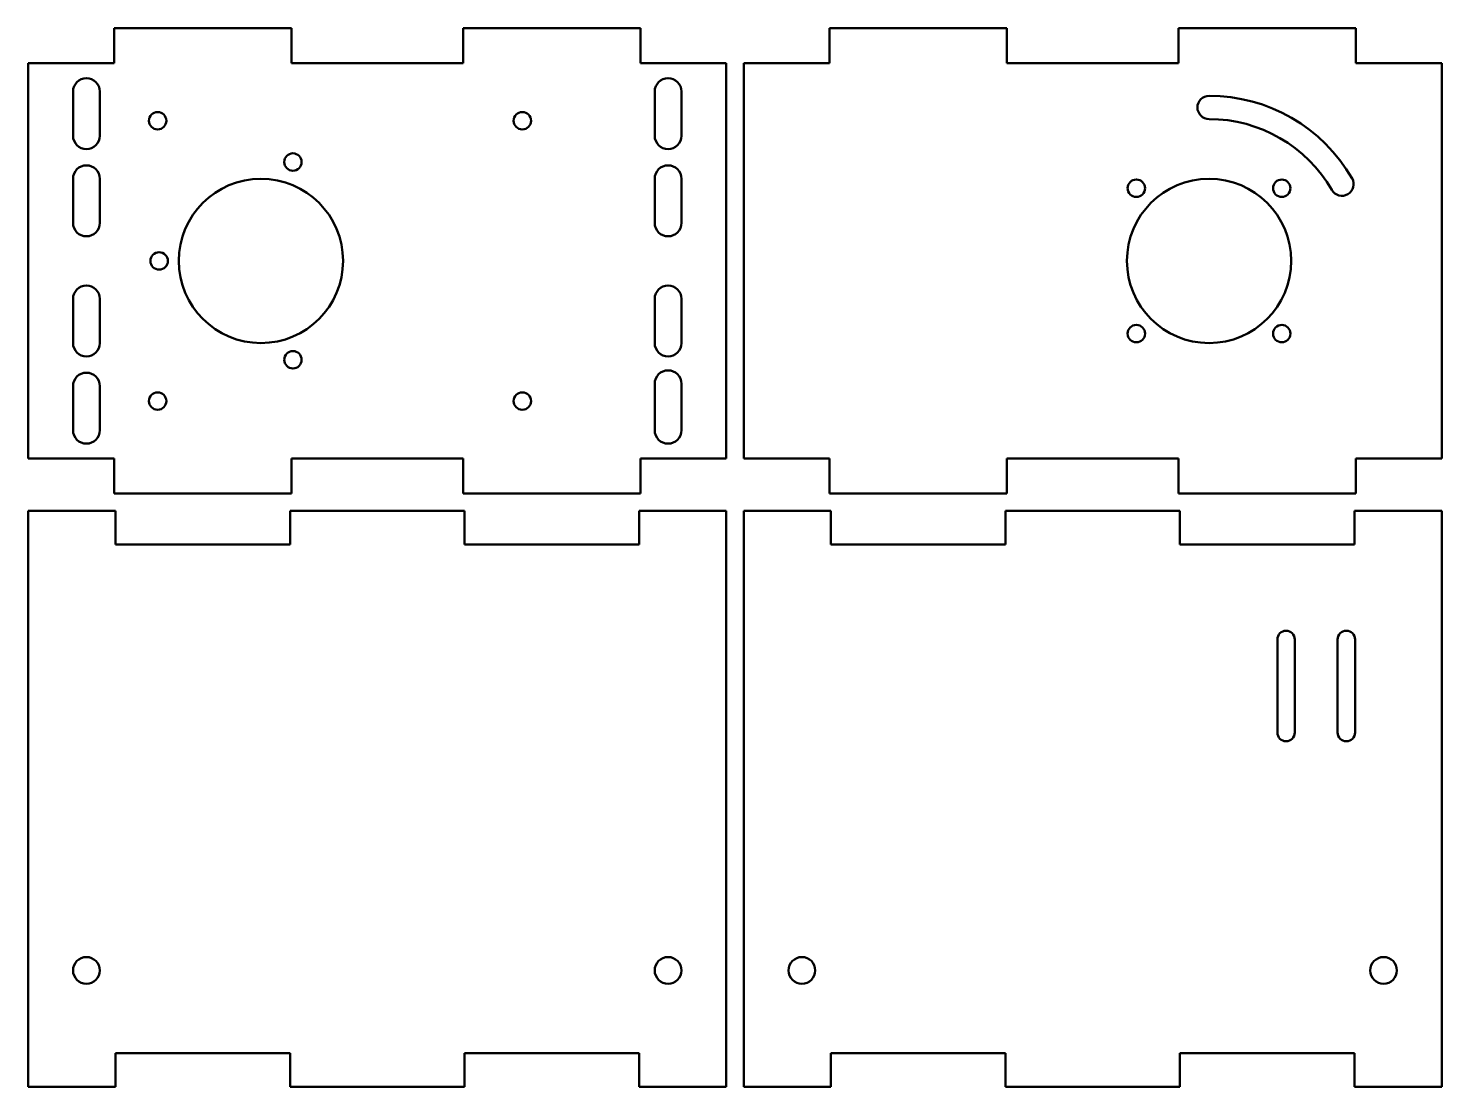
# Model space of a CAD drawing. Header units: millimetres. Extents: x 17 to 260, y 18 to 200.
import ezdxf

# ---------------------------------------------------------------- set-up
doc = ezdxf.new("R2010")
doc.units = ezdxf.units.MM
doc.layers.add('Visible (ANSI)', color=7, linetype='Continuous', lineweight=50)

msp = doc.modelspace()

# ---------------------------------------------------------------- linework, layer by layer
at = {"layer": 'Visible (ANSI)'}
for p, q in [((32.13, 200.38), (32.13, 194.38)), ((62.63, 200.38), (32.13, 200.38)), ((62.63, 194.38), (62.63, 200.38)), ((92.13, 200.38), (92.13, 194.38)), ((122.63, 200.38), (92.13, 200.38)), ((122.63, 194.38), (122.63, 200.38)), ((155.13, 200.38), (155.13, 194.38)), ((185.63, 200.38), (155.13, 200.38)), ((185.63, 194.38), (185.63, 200.38)), ((215.13, 200.38), (215.13, 194.38)), ((245.63, 200.38), (215.13, 200.38)), ((245.63, 194.38), (245.63, 200.38)), ((32.13, 194.38), (17.38, 194.38)), ((17.38, 194.38), (17.38, 126.38)), ((92.13, 194.38), (62.63, 194.38)), ((137.38, 194.38), (122.63, 194.38)), ((137.38, 126.38), (137.38, 194.38)), ((155.13, 194.38), (140.38, 194.38)), ((140.38, 194.38), (140.38, 126.38)), ((215.13, 194.38), (185.63, 194.38)), ((260.38, 194.38), (245.63, 194.38)), ((260.38, 126.38), (260.38, 194.38)), ((25.08, 181.91), (25.08, 189.51)), ((29.68, 189.51), (29.68, 181.91)), ((125.08, 181.91), (125.08, 189.51)), ((129.68, 189.51), (129.68, 181.91)), ((25.08, 166.91), (25.08, 174.51)), ((29.68, 174.51), (29.68, 166.91)), ((125.08, 166.91), (125.08, 174.51)), ((129.68, 174.51), (129.68, 166.91)), ((25.08, 146.26), (25.08, 153.86)), ((29.68, 153.86), (29.68, 146.26)), ((125.08, 146.26), (125.08, 153.86)), ((129.68, 153.86), (129.68, 146.26)), ((25.08, 131.26), (25.08, 138.86)), ((29.68, 138.86), (29.68, 131.26)), ((125.08, 131.26), (125.08, 139.26)), ((129.68, 139.26), (129.68, 131.26)), ((17.38, 126.38), (32.13, 126.38)), ((32.13, 126.38), (32.13, 120.38)), ((62.63, 126.38), (92.13, 126.38)), ((62.63, 120.38), (62.63, 126.38)), ((92.13, 126.38), (92.13, 120.38)), ((122.63, 120.38), (122.63, 126.38)), ((122.63, 126.38), (137.38, 126.38)), ((140.38, 126.38), (155.13, 126.38)), ((155.13, 126.38), (155.13, 120.38)), ((185.63, 126.38), (215.13, 126.38)), ((185.63, 120.38), (185.63, 126.38)), ((215.13, 126.38), (215.13, 120.38)), ((245.63, 120.38), (245.63, 126.38)), ((245.63, 126.38), (260.38, 126.38)), ((32.13, 120.38), (62.63, 120.38)), ((92.13, 120.38), (122.63, 120.38)), ((155.13, 120.38), (185.63, 120.38)), ((215.13, 120.38), (245.63, 120.38)), ((32.38, 117.38), (17.38, 117.38)), ((17.38, 117.38), (17.38, 18.38)), ((32.38, 111.63), (32.38, 117.38)), ((62.38, 117.38), (62.38, 111.63)), ((92.38, 117.38), (62.38, 117.38)), ((92.38, 111.63), (92.38, 117.38)), ((122.38, 117.38), (122.38, 111.63)), ((137.38, 117.38), (122.38, 117.38)), ((137.38, 18.38), (137.38, 117.38)), ((155.38, 117.38), (140.38, 117.38)), ((140.38, 117.38), (140.38, 18.38)), ((155.38, 111.63), (155.38, 117.38)), ((185.38, 117.38), (185.38, 111.63)), ((215.38, 117.38), (185.38, 117.38)), ((215.38, 111.63), (215.38, 117.38)), ((245.38, 117.38), (245.38, 111.63)), ((260.38, 117.38), (245.38, 117.38)), ((260.38, 18.38), (260.38, 117.38)), ((62.38, 111.63), (32.38, 111.63)), ((122.38, 111.63), (92.38, 111.63)), ((185.38, 111.63), (155.38, 111.63)), ((245.38, 111.63), (215.38, 111.63)), ((232.12, 79.29), (232.12, 95.29)), ((235.12, 95.29), (235.12, 79.29)), ((242.48, 79.29), (242.48, 95.29)), ((245.48, 95.29), (245.48, 79.29)), ((32.38, 24.13), (62.38, 24.13)), ((32.38, 18.38), (32.38, 24.13)), ((62.38, 24.13), (62.38, 18.38)), ((92.38, 24.13), (122.38, 24.13)), ((92.38, 18.38), (92.38, 24.13)), ((122.38, 24.13), (122.38, 18.38)), ((155.38, 24.13), (185.38, 24.13)), ((155.38, 18.38), (155.38, 24.13)), ((185.38, 24.13), (185.38, 18.38)), ((215.38, 24.13), (245.38, 24.13)), ((215.38, 18.38), (215.38, 24.13)), ((245.38, 24.13), (245.38, 18.38)), ((17.38, 18.38), (32.38, 18.38)), ((62.38, 18.38), (92.38, 18.38)), ((122.38, 18.38), (137.38, 18.38)), ((140.38, 18.38), (155.38, 18.38)), ((185.38, 18.38), (215.38, 18.38)), ((245.38, 18.38), (260.38, 18.38))]:
    msp.add_line(p, q, dxfattribs=at)
for centre, radius in [((39.62, 184.48), 1.5), ((102.32, 184.48), 1.5), ((62.88, 177.38), 1.5), ((57.38, 160.38), 14.12), ((220.38, 160.38), 14.12), ((207.88, 172.88), 1.5), ((232.88, 172.88), 1.5), ((39.88, 160.38), 1.5), ((207.88, 147.88), 1.5), ((232.88, 147.88), 1.5), ((62.88, 143.38), 1.5), ((39.62, 136.28), 1.5), ((102.32, 136.28), 1.5), ((27.38, 38.38), 2.3), ((127.38, 38.38), 2.3), ((150.38, 38.38), 2.3), ((250.38, 38.38), 2.3)]:
    msp.add_circle(centre, radius, dxfattribs=at)
for centre, radius, start, end in [((27.38, 189.51), 2.3, 0, 180), ((127.38, 189.51), 2.3, 0, 180), ((220.38, 186.77), 2, 90, 270), ((220.38, 160.38), 28.39, 30, 90), ((220.38, 160.38), 24.39, 30, 90), ((27.38, 181.91), 2.3, 180, 0), ((127.38, 181.91), 2.3, 180, 0), ((27.38, 174.51), 2.3, 0, 180), ((127.38, 174.51), 2.3, 0, 180), ((243.23, 173.58), 2, 210, 30), ((27.38, 166.91), 2.3, 180, 0), ((127.38, 166.91), 2.3, 180, 0), ((27.38, 153.86), 2.3, 0, 180), ((127.38, 153.86), 2.3, 0, 180), ((27.38, 146.26), 2.3, 180, 0), ((127.38, 146.26), 2.3, 180, 0), ((27.38, 138.86), 2.3, 0, 180), ((127.38, 139.26), 2.3, 0, 180), ((27.38, 131.26), 2.3, 180, 0), ((127.38, 131.26), 2.3, 180, 0), ((233.62, 95.29), 1.5, 0, 180), ((243.98, 95.29), 1.5, 0, 180), ((233.62, 79.29), 1.5, 180, 0), ((243.98, 79.29), 1.5, 180, 0)]:
    msp.add_arc(centre, radius, start, end, dxfattribs=at)

doc.saveas('drawing.dxf')
